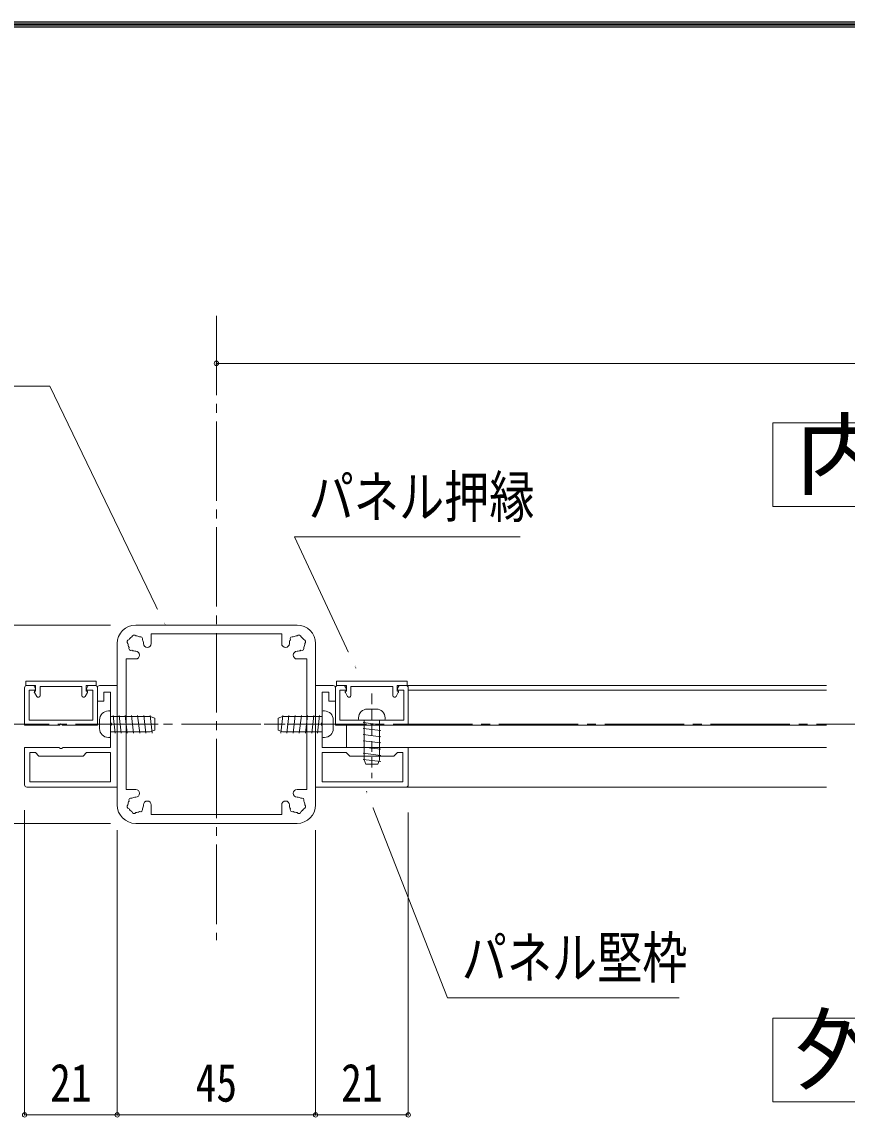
# Model space of a CAD drawing. Units: millimetres at full size; details may follow other scales. Extents: x -1603 to 1599, y -1129 to 1133.
# Drawn here: x -207.7 to 166.6, y 636.3 to 1133.2 of the extents above; entities that cross this region are included whole.
import ezdxf
from ezdxf.enums import TextEntityAlignment as Align

# ---------------------------------------------------------------- set-up
doc = ezdxf.new("R2010")
doc.units = ezdxf.units.MM
doc.header["$LTSCALE"] = 4
doc.header["$PDMODE"] = 32
doc.header["$PDSIZE"] = 2
doc.linetypes.add('CHAIN2', pattern=[12, 9, -1, 1, -1])
doc.linetypes.add('DASHED1', pattern=[1.8, 1.2, -0.6])
for name, color, linetype, lineweight in [('0-0_0', 7, 'Continuous', 18), ('0-1_1手摺寸法', 3, 'Continuous', 18), ('0-5_3中心線', 2, 'CHAIN2', 18), ('0-6_41ｱﾙﾐ', 6, 'Continuous', 18), ('0-8_51破線ｱﾙﾐ', 3, 'DASHED1', 18), ('0-9_6ﾊｯﾁﾝｸﾞ', 4, 'Continuous', 9), ('0-B_CYAN', 4, 'Continuous', 9), ('0-F_P4-12', 7, 'Continuous', 18), ('1-0_WAKU', 7, 'Continuous', 18)]:
    doc.layers.add(name, color=color, linetype=linetype, lineweight=lineweight)
doc.styles.add('ＭＳ ゴシック', font='')
doc.styles.get('ＭＳ ゴシック').set_extended_font_data('MS Gothic')

msp = doc.modelspace()

# ---------------------------------------------------------------- linework, layer by layer
at = {"layer": '0-0_0'}
for points in [[(-142.722, 859.553), (-195.032, 967.99), (-301.066, 967.99)], [(-56.249, 840.053), (-84.093, 899.552), (18.365, 899.552)], [(-51.317, 784.173), (-14.68, 690.464), (90.488, 690.464)]]:
    msp.add_lwpolyline(points, dxfattribs=at)
at = {"layer": '0-1_1手摺寸法'}
for p, q in [((-119.441, 976.821), (-119.441, 978.287)), ((480.559, 978.287), (-119.441, 978.287)), ((-114.841, 978.287), (475.959, 978.287)), ((-167.541, 859.553), (-309.771, 859.553)), ((-167.541, 859.553), (-271.969, 859.553)), ((-206.441, 775.553), (-206.441, 637.296)), ((-32.441, 774.553), (-32.441, 637.296)), ((-167.541, 769.553), (-309.771, 769.553)), ((-167.541, 769.553), (-271.969, 769.553)), ((-164.441, 766.453), (-164.441, 637.296)), ((-164.441, 766.453), (-164.441, 637.296)), ((-74.441, 766.453), (-74.441, 637.296)), ((-74.441, 766.453), (-74.441, 637.296)), ((-206.441, 637.296), (-164.441, 637.296)), ((-169.041, 637.296), (-201.841, 637.296)), ((-164.441, 637.296), (-74.441, 637.296)), ((-79.041, 637.296), (-159.841, 637.296)), ((-32.441, 637.296), (-74.441, 637.296)), ((-69.841, 637.296), (-37.041, 637.296))]:
    msp.add_line(p, q, dxfattribs=at)
for p in [(-119.441, 978.287), (-206.441, 637.296), (-164.441, 637.296), (-74.441, 637.296), (-32.441, 637.296)]:
    msp.add_point(p, dxfattribs=at)
at = {"layer": '0-5_3中心線'}
for p, q in [((-119.441, 999.904), (-119.441, 716.562)), ((-231.317, 814.553), (561.173, 814.553))]:
    msp.add_line(p, q, dxfattribs=at)
at = {"layer": '0-6_41ｱﾙﾐ'}
for p, q in [((-82.841, 859.553), (-156.041, 859.553)), ((-156.041, 859.553), (-82.841, 859.553)), ((-89.841, 855.553), (-149.041, 855.553)), ((-149.041, 855.553), (-149.041, 851.153)), ((-149.041, 855.553), (-89.841, 855.553)), ((-149.041, 855.553), (-149.041, 851.153)), ((-89.841, 855.553), (-89.841, 851.153)), ((-89.841, 855.553), (-89.841, 851.153)), ((-164.441, 851.153), (-164.441, 777.953)), ((-164.441, 851.153), (-164.441, 777.953)), ((-74.441, 851.153), (-74.441, 777.953)), ((-74.441, 851.153), (-74.441, 777.953)), ((-160.441, 844.153), (-160.441, 784.953)), ((-156.041, 844.153), (-160.441, 844.153)), ((-156.041, 844.153), (-160.441, 844.153)), ((-160.441, 844.153), (-160.441, 784.953)), ((-82.841, 844.153), (-78.441, 844.153)), ((-82.841, 844.153), (-78.441, 844.153)), ((-78.441, 844.153), (-78.441, 784.953)), ((-78.441, 844.153), (-78.441, 784.953)), ((-206.441, 814.053), (-206.441, 831.053)), ((-205.941, 834.053), (-205.941, 832.053)), ((-205.941, 832.053), (-201.441, 832.053)), ((-205.441, 832.053), (-202.303, 832.053)), ((-204.441, 830.053), (-201.841, 830.053)), ((-204.441, 816.453), (-204.441, 830.053)), ((-201.486, 830.637), (-202.303, 832.053)), ((-201.441, 832.053), (-201.441, 829.553)), ((-199.441, 831.653), (-199.441, 827.648)), ((-178.441, 832.053), (-178.441, 829.553)), ((-178.396, 830.637), (-177.578, 832.053)), ((-175.441, 830.053), (-178.041, 830.053)), ((-174.441, 832.053), (-177.578, 832.053)), ((-175.441, 816.453), (-175.441, 830.053)), ((-173.441, 814.053), (-173.441, 831.053)), ((-173.441, 831.053), (-173.441, 825.053)), ((-172.441, 832.053), (-164.441, 832.053)), ((-164.441, 832.053), (-164.441, 786.053)), ((-74.441, 832.053), (-74.441, 786.053)), ((-66.441, 832.053), (-74.441, 832.053)), ((-65.441, 814.053), (-65.441, 831.053)), ((-65.441, 831.053), (-65.441, 825.053)), ((-64.441, 832.053), (-61.303, 832.053)), ((-63.441, 830.053), (-60.841, 830.053)), ((-63.441, 816.453), (-63.441, 830.053)), ((-60.486, 830.637), (-61.303, 832.053)), ((-60.441, 832.053), (-60.441, 829.553)), ((-39.441, 831.653), (-39.441, 827.648)), ((-37.441, 832.053), (-37.441, 829.553)), ((-32.941, 832.053), (-37.441, 832.053)), ((-37.396, 830.637), (-36.578, 832.053)), ((-34.441, 830.053), (-37.041, 830.053)), ((-33.441, 832.053), (-36.578, 832.053)), ((-34.441, 816.453), (-34.441, 830.053)), ((-32.941, 834.053), (-32.941, 832.053)), ((-32.941, 832.053), (157.238, 832.053)), ((-32.441, 814.053), (-32.441, 831.053)), ((-32.441, 830.053), (157.238, 830.053)), ((-201.951, 828.9), (-200.944, 827.156)), ((-201.641, 829.553), (-201.441, 829.553)), ((-177.931, 828.9), (-178.938, 827.156)), ((-178.241, 829.553), (-178.441, 829.553)), ((-173.441, 825.053), (-170.441, 825.053)), ((-170.441, 829.053), (-167.441, 829.053)), ((-170.441, 825.053), (-170.441, 829.053)), ((-167.441, 829.053), (-167.441, 815.592)), ((-71.441, 829.053), (-71.441, 815.592)), ((-68.441, 829.053), (-71.441, 829.053)), ((-68.441, 825.053), (-68.441, 829.053)), ((-65.441, 825.053), (-68.441, 825.053)), ((-60.951, 828.9), (-59.944, 827.156)), ((-60.641, 829.553), (-60.441, 829.553)), ((-36.931, 828.9), (-37.938, 827.156)), ((-37.241, 829.553), (-37.441, 829.553)), ((-204.441, 816.453), (-175.441, 816.453)), ((-166.956, 814.753), (-167.441, 815.592)), ((-71.926, 814.753), (-71.441, 815.592)), ((-34.441, 816.453), (-63.441, 816.453)), ((-206.441, 814.053), (-190.541, 814.053)), ((-190.541, 814.053), (-190.279, 814.467)), ((-190.541, 814.053), (-190.279, 814.467)), ((-189.341, 814.053), (-189.603, 814.467)), ((-189.341, 814.053), (-189.603, 814.467)), ((-189.341, 814.053), (-173.441, 814.053)), ((-166.956, 814.353), (-167.441, 813.514)), ((-167.441, 813.514), (-167.441, 804.053)), ((-71.926, 814.353), (-71.441, 813.514)), ((-71.441, 813.514), (-71.441, 804.053)), ((-49.541, 814.053), (-65.441, 814.053)), ((-49.541, 814.053), (-49.279, 814.467)), ((-49.541, 814.053), (-49.279, 814.467)), ((-48.341, 814.053), (-48.603, 814.467)), ((-48.341, 814.053), (-48.603, 814.467)), ((-32.441, 814.053), (-48.341, 814.053)), ((-206.441, 804.053), (-190.98, 804.053)), ((-206.441, 787.053), (-206.441, 804.053)), ((-201.541, 801.653), (-204.041, 801.653)), ((-204.041, 788.453), (-204.041, 801.653)), ((-199.941, 800.053), (-201.541, 801.653)), ((-179.941, 800.053), (-199.941, 800.053)), ((-190.141, 803.568), (-190.98, 804.053)), ((-189.741, 803.568), (-188.902, 804.053)), ((-188.902, 804.053), (-167.441, 804.053)), ((-179.941, 800.053), (-178.341, 801.653)), ((-178.341, 801.653), (-167.441, 801.653)), ((-167.441, 801.653), (-167.441, 788.453)), ((-49.98, 804.053), (-71.441, 804.053)), ((-60.541, 801.653), (-71.441, 801.653)), ((-71.441, 801.653), (-71.441, 788.453)), ((-58.941, 800.053), (-60.541, 801.653)), ((-58.941, 800.053), (-38.941, 800.053)), ((-49.141, 803.568), (-49.98, 804.053)), ((-48.741, 803.568), (-47.902, 804.053)), ((-32.441, 804.053), (-47.902, 804.053)), ((-38.941, 800.053), (-37.341, 801.653)), ((-37.341, 801.653), (-34.841, 801.653)), ((-34.841, 788.453), (-34.841, 801.653)), ((-32.441, 787.053), (-32.441, 804.053)), ((-164.441, 786.053), (-205.441, 786.053)), ((-167.441, 788.453), (-204.041, 788.453)), ((-74.441, 786.053), (-33.441, 786.053)), ((-71.441, 788.453), (-34.841, 788.453)), ((-33.441, 786.053), (157.238, 786.053)), ((-156.041, 784.953), (-160.441, 784.953)), ((-156.041, 784.953), (-160.441, 784.953)), ((-82.841, 784.953), (-78.441, 784.953)), ((-82.841, 784.953), (-78.441, 784.953)), ((-149.041, 773.553), (-149.041, 777.953)), ((-89.841, 773.553), (-89.841, 777.953)), ((-82.841, 769.553), (-156.041, 769.553)), ((-156.041, 769.553), (-82.841, 769.553))]:
    msp.add_line(p, q, dxfattribs=at)
for points in [[(-205.941, 834.053), (-173.941, 834.053), (-173.941, 832.053)], [(-199.441, 831.653), (-180.441, 831.653), (-180.441, 827.648)], [(-178.441, 832.053), (-173.941, 832.053), (-178.441, 832.053)], [(-32.941, 834.053), (-64.941, 834.053), (-64.941, 832.053)], [(-60.441, 832.053), (-64.941, 832.053), (-60.441, 832.053)], [(-39.441, 831.653), (-58.441, 831.653), (-58.441, 827.648)], [(-89.841, 773.553), (-149.041, 773.553), (-149.041, 777.953)], [(-149.041, 773.553), (-89.841, 773.553), (-89.841, 777.953)]]:
    msp.add_lwpolyline(points, dxfattribs=at)
for centre, radius, start, end in [((-156.041, 851.153), 8.4, 90, 180), ((-156.041, 851.153), 8.4, 90, 180), ((-156.817, 854.051), 1, 105, 172.976), ((-156.817, 854.051), 1, 105, 172.976), ((-156.817, 854.051), 1, 37.024, 105), ((-156.817, 854.051), 1, 37.024, 105), ((-82.064, 854.051), 1, 75, 142.976), ((-82.064, 854.051), 1, 75, 142.976), ((-82.841, 851.153), 8.4, 0, 90), ((-82.841, 851.153), 8.4, 0, 90), ((-82.064, 854.051), 1, 7.024, 75), ((-82.064, 854.051), 1, 7.024, 75), ((-158.939, 851.93), 1, 165, 232.976), ((-158.939, 851.93), 1, 165, 232.976), ((-158.939, 851.93), 1, 97.024, 165), ((-158.939, 851.93), 1, 97.024, 165), ((-156.041, 851.153), 3.5, 180.359, 195), ((-156.041, 851.153), 3.5, 180.359, 195), ((-156.041, 851.153), 3.5, 195, 209.641), ((-156.041, 851.153), 3.5, 195, 209.641), ((-156.041, 851.153), 3.5, 135, 149.641), ((-156.041, 851.153), 3.5, 135, 149.641), ((-156.041, 851.153), 3.5, 120.359, 135), ((-156.041, 851.153), 3.5, 120.359, 135), ((-156.041, 851.153), 3.5, 75, 89.641), ((-156.041, 851.153), 3.5, 75, 89.641), ((-156.041, 851.153), 3.5, 60.359, 75), ((-156.041, 851.153), 3.5, 60.359, 75), ((-153.92, 853.274), 1, 45, 112.976), ((-153.92, 853.274), 1, 45, 112.976), ((-153.92, 853.274), 1, 337.024, 45), ((-153.92, 853.274), 1, 337.024, 45), ((-156.041, 851.153), 3.5, 15, 29.641), ((-156.041, 851.153), 3.5, 15, 29.641), ((-156.041, 851.153), 3.5, 0.359, 15), ((-156.041, 851.153), 3.5, 0.359, 15), ((-150.791, 851.153), 1.75, 180, 0), ((-150.791, 851.153), 1.75, 180, 0), ((-88.091, 851.153), 1.75, 180, 0), ((-88.091, 851.153), 1.75, 180, 0), ((-82.841, 851.153), 3.5, 165, 179.641), ((-82.841, 851.153), 3.5, 165, 179.641), ((-82.841, 851.153), 3.5, 150.359, 165), ((-82.841, 851.153), 3.5, 150.359, 165), ((-84.962, 853.274), 1, 135, 202.976), ((-84.962, 853.274), 1, 135, 202.976), ((-84.962, 853.274), 1, 67.024, 135), ((-84.962, 853.274), 1, 67.024, 135), ((-82.841, 851.153), 3.5, 105, 119.641), ((-82.841, 851.153), 3.5, 105, 119.641), ((-82.841, 851.153), 3.5, 90.359, 105), ((-82.841, 851.153), 3.5, 90.359, 105), ((-82.841, 851.153), 3.5, 45, 59.641), ((-82.841, 851.153), 3.5, 45, 59.641), ((-82.841, 851.153), 3.5, 30.359, 45), ((-82.841, 851.153), 3.5, 30.359, 45), ((-79.943, 851.93), 1, 15, 82.976), ((-79.943, 851.93), 1, 15, 82.976), ((-82.841, 851.153), 3.5, 330.359, 345), ((-82.841, 851.153), 3.5, 330.359, 345), ((-82.841, 851.153), 3.5, 345, 359.641), ((-82.841, 851.153), 3.5, 345, 359.641), ((-79.943, 851.93), 1, 307.024, 15), ((-79.943, 851.93), 1, 307.024, 15), ((-158.162, 849.032), 1, 157.024, 225), ((-158.162, 849.032), 1, 157.024, 225), ((-158.162, 849.032), 1, 225, 292.976), ((-158.162, 849.032), 1, 225, 292.976), ((-156.041, 851.153), 3.5, 240.359, 255), ((-156.041, 851.153), 3.5, 240.359, 255), ((-156.041, 851.153), 3.5, 255, 270), ((-156.041, 851.153), 3.5, 255, 270), ((-156.041, 845.903), 1.75, 270, 90), ((-156.041, 845.903), 1.75, 270, 90), ((-82.841, 845.903), 1.75, 90, 270), ((-82.841, 845.903), 1.75, 90, 270), ((-82.841, 851.153), 3.5, 270, 285), ((-82.841, 851.153), 3.5, 270, 285), ((-82.841, 851.153), 3.5, 285, 299.641), ((-82.841, 851.153), 3.5, 285, 299.641), ((-80.72, 849.032), 1, 247.024, 315), ((-80.72, 849.032), 1, 247.024, 315), ((-80.72, 849.032), 1, 315, 22.976), ((-80.72, 849.032), 1, 315, 22.976), ((-205.441, 831.053), 1, 90, 180), ((-201.841, 830.453), 0.4, 270, 32.57), ((-178.041, 830.453), 0.4, 147.43, 270), ((-174.441, 831.053), 1, 0, 90), ((-172.441, 831.053), 1, 90, 180), ((-66.441, 831.053), 1, 0, 90), ((-64.441, 831.053), 1, 90, 180), ((-60.841, 830.453), 0.4, 270, 32.57), ((-37.041, 830.453), 0.4, 147.43, 270), ((-33.441, 831.053), 1, 0, 90), ((-201.641, 829.153), 0.4, 90, 219.207), ((-200.244, 827.561), 0.808, 209.925, 6.157), ((-179.637, 827.561), 0.808, 173.843, 330.075), ((-178.241, 829.153), 0.4, 320.793, 90), ((-60.641, 829.153), 0.4, 90, 219.207), ((-59.244, 827.561), 0.808, 209.925, 6.157), ((-38.637, 827.561), 0.808, 173.843, 330.075), ((-37.241, 829.153), 0.4, 320.793, 90), ((-189.941, 814.253), 0.4, 32.334, 147.666), ((-189.941, 814.253), 0.4, 32.334, 147.666), ((-167.303, 814.553), 0.4, 330, 30), ((-71.579, 814.553), 0.4, 150, 210), ((-48.941, 814.253), 0.4, 32.334, 147.666), ((-48.941, 814.253), 0.4, 32.334, 147.666), ((-189.941, 803.915), 0.4, 240, 300), ((-48.941, 803.915), 0.4, 240, 300), ((-205.441, 787.053), 1, 180, 270), ((-33.441, 787.053), 1, 270, 0), ((-158.162, 780.074), 1, 135, 202.976), ((-158.162, 780.074), 1, 135, 202.976), ((-158.162, 780.074), 1, 67.024, 135), ((-158.162, 780.074), 1, 67.024, 135), ((-156.041, 777.953), 3.5, 105, 119.641), ((-156.041, 777.953), 3.5, 105, 119.641), ((-156.041, 777.953), 3.5, 90, 105), ((-156.041, 777.953), 3.5, 90, 105), ((-156.041, 783.203), 1.75, 270, 90), ((-156.041, 783.203), 1.75, 270, 90), ((-82.841, 783.203), 1.75, 90, 270), ((-82.841, 783.203), 1.75, 90, 270), ((-82.841, 777.953), 3.5, 75, 90), ((-82.841, 777.953), 3.5, 75, 90), ((-82.841, 777.953), 3.5, 60.359, 75), ((-82.841, 777.953), 3.5, 60.359, 75), ((-80.72, 780.074), 1, 45, 112.976), ((-80.72, 780.074), 1, 45, 112.976), ((-80.72, 780.074), 1, 337.024, 45), ((-80.72, 780.074), 1, 337.024, 45), ((-156.041, 777.953), 8.4, 180, 270), ((-156.041, 777.953), 8.4, 180, 270), ((-158.939, 777.176), 1, 127.024, 195), ((-158.939, 777.176), 1, 127.024, 195), ((-158.939, 777.176), 1, 195, 262.976), ((-158.939, 777.176), 1, 195, 262.976), ((-156.041, 777.953), 3.5, 165, 179.641), ((-156.041, 777.953), 3.5, 165, 179.641), ((-156.041, 777.953), 3.5, 150.359, 165), ((-156.041, 777.953), 3.5, 150.359, 165), ((-156.041, 777.953), 3.5, 210.359, 225), ((-156.041, 777.953), 3.5, 210.359, 225), ((-156.041, 777.953), 3.5, 225, 239.641), ((-156.041, 777.953), 3.5, 225, 239.641), ((-153.92, 775.832), 1, 315, 22.976), ((-153.92, 775.832), 1, 315, 22.976), ((-156.041, 777.953), 3.5, 330.359, 345), ((-156.041, 777.953), 3.5, 330.359, 345), ((-156.041, 777.953), 3.5, 345, 359.641), ((-156.041, 777.953), 3.5, 345, 359.641), ((-150.791, 777.953), 1.75, 0, 180), ((-150.791, 777.953), 1.75, 0, 180), ((-88.091, 777.953), 1.75, 0, 180), ((-88.091, 777.953), 1.75, 0, 180), ((-82.841, 777.953), 3.5, 180.359, 195), ((-82.841, 777.953), 3.5, 180.359, 195), ((-82.841, 777.953), 3.5, 195, 209.641), ((-82.841, 777.953), 3.5, 195, 209.641), ((-84.962, 775.832), 1, 157.024, 225), ((-84.962, 775.832), 1, 157.024, 225), ((-82.841, 777.953), 8.4, 270, 0), ((-82.841, 777.953), 8.4, 270, 0), ((-82.841, 777.953), 3.5, 300.359, 315), ((-82.841, 777.953), 3.5, 300.359, 315), ((-82.841, 777.953), 3.5, 315, 329.641), ((-82.841, 777.953), 3.5, 315, 329.641), ((-79.943, 777.176), 1, 277.024, 345), ((-79.943, 777.176), 1, 277.024, 345), ((-82.841, 777.953), 3.5, 15, 29.641), ((-82.841, 777.953), 3.5, 15, 29.641), ((-82.841, 777.953), 3.5, 0.359, 15), ((-82.841, 777.953), 3.5, 0.359, 15), ((-79.943, 777.176), 1, 345, 52.976), ((-79.943, 777.176), 1, 345, 52.976), ((-156.817, 775.055), 1, 187.024, 255), ((-156.817, 775.055), 1, 187.024, 255), ((-156.817, 775.055), 1, 255, 322.976), ((-156.817, 775.055), 1, 255, 322.976), ((-156.041, 777.953), 3.5, 270.359, 285), ((-156.041, 777.953), 3.5, 270.359, 285), ((-156.041, 777.953), 3.5, 285, 299.641), ((-156.041, 777.953), 3.5, 285, 299.641), ((-153.92, 775.832), 1, 247.024, 315), ((-153.92, 775.832), 1, 247.024, 315), ((-84.962, 775.832), 1, 225, 292.976), ((-84.962, 775.832), 1, 225, 292.976), ((-82.841, 777.953), 3.5, 240.359, 255), ((-82.841, 777.953), 3.5, 240.359, 255), ((-82.841, 777.953), 3.5, 255, 269.641), ((-82.841, 777.953), 3.5, 255, 269.641), ((-82.064, 775.055), 1, 217.024, 285), ((-82.064, 775.055), 1, 217.024, 285), ((-82.064, 775.055), 1, 285, 352.976), ((-82.064, 775.055), 1, 285, 352.976)]:
    msp.add_arc(centre, radius, start, end, dxfattribs=at)
at = {"layer": '0-8_51破線ｱﾙﾐ'}
for p, q in [((-48.941, 828.438), (-48.941, 790.131)), ((-179.426, 814.553), (-141.119, 814.553)), ((-59.456, 814.553), (-97.763, 814.553))]:
    msp.add_line(p, q, dxfattribs=at)
at = {"layer": '0-9_6ﾊｯﾁﾝｸﾞ'}
for p, q in [((-168.441, 820.553), (-167.841, 820.553)), ((-167.441, 808.953), (-167.441, 820.153)), ((-71.441, 808.953), (-71.441, 820.153)), ((-70.441, 820.553), (-71.041, 820.553)), ((-46.941, 821.453), (-50.941, 821.453)), ((-172.441, 812.553), (-172.441, 816.553)), ((-167.441, 818.053), (-149.441, 818.053)), ((-165.315, 810.553), (-166.254, 818.553)), ((-165.315, 810.553), (-166.254, 818.553)), ((-162.681, 810.553), (-163.619, 818.553)), ((-162.681, 810.553), (-163.619, 818.553)), ((-159.862, 810.553), (-160.8, 818.553)), ((-159.862, 810.553), (-160.8, 818.553)), ((-157.042, 810.553), (-157.981, 818.553)), ((-157.042, 810.553), (-157.981, 818.553)), ((-154.223, 810.553), (-155.162, 818.553)), ((-154.223, 810.553), (-155.162, 818.553)), ((-151.404, 810.553), (-152.342, 818.553)), ((-151.404, 810.553), (-152.342, 818.553)), ((-148.585, 810.553), (-149.523, 818.553)), ((-148.585, 810.553), (-149.523, 818.553)), ((-149.441, 818.053), (-147.441, 817.225)), ((-147.441, 811.882), (-147.441, 817.225)), ((-89.441, 818.053), (-91.441, 817.225)), ((-91.441, 811.882), (-91.441, 817.225)), ((-90.297, 810.553), (-89.358, 818.553)), ((-90.297, 810.553), (-89.358, 818.553)), ((-71.441, 818.053), (-89.441, 818.053)), ((-87.478, 810.553), (-86.539, 818.553)), ((-87.478, 810.553), (-86.539, 818.553)), ((-84.658, 810.553), (-83.72, 818.553)), ((-84.658, 810.553), (-83.72, 818.553)), ((-81.839, 810.553), (-80.901, 818.553)), ((-81.839, 810.553), (-80.901, 818.553)), ((-79.02, 810.553), (-78.082, 818.553)), ((-79.02, 810.553), (-78.082, 818.553)), ((-76.201, 810.553), (-75.262, 818.553)), ((-76.201, 810.553), (-75.262, 818.553)), ((-73.566, 810.553), (-72.628, 818.553)), ((-73.566, 810.553), (-72.628, 818.553)), ((-66.441, 812.553), (-66.441, 816.553)), ((-54.941, 817.453), (-54.941, 816.853)), ((-43.341, 816.453), (-54.541, 816.453)), ((-44.941, 814.328), (-52.941, 815.266)), ((-44.941, 814.328), (-52.941, 815.266)), ((-52.441, 816.453), (-52.441, 798.453)), ((-45.441, 816.453), (-45.441, 798.453)), ((-42.941, 817.453), (-42.941, 816.853)), ((-167.441, 811.053), (-149.441, 811.053)), ((-149.441, 811.053), (-147.441, 811.882)), ((-89.441, 811.053), (-91.441, 811.882)), ((-71.441, 811.053), (-89.441, 811.053)), ((-44.941, 811.693), (-52.941, 812.632)), ((-44.941, 811.693), (-52.941, 812.632)), ((-168.441, 808.553), (-167.841, 808.553)), ((-70.441, 808.553), (-71.041, 808.553)), ((-44.941, 808.874), (-52.941, 809.812)), ((-44.941, 808.874), (-52.941, 809.812)), ((-44.941, 806.055), (-52.941, 806.993)), ((-44.941, 806.055), (-52.941, 806.993)), ((-44.941, 803.236), (-52.941, 804.174)), ((-44.941, 803.236), (-52.941, 804.174)), ((-44.941, 800.416), (-52.941, 801.355)), ((-44.941, 800.416), (-52.941, 801.355)), ((-44.941, 797.597), (-52.941, 798.536)), ((-44.941, 797.597), (-52.941, 798.536)), ((-52.441, 798.453), (-51.612, 796.453)), ((-46.269, 796.453), (-51.612, 796.453)), ((-45.441, 798.453), (-46.269, 796.453))]:
    msp.add_line(p, q, dxfattribs=at)
for centre, radius, start, end in [((-168.441, 816.553), 4, 90, 180), ((-167.841, 820.153), 0.4, 0, 90), ((-71.041, 820.153), 0.4, 90, 180), ((-70.441, 816.553), 4, 0, 90), ((-50.941, 817.453), 4, 90, 180), ((-46.941, 817.453), 4, 0, 90), ((-54.541, 816.853), 0.4, 180, 270), ((-43.341, 816.853), 0.4, 270, 0), ((-168.441, 812.553), 4, 180, 270), ((-70.441, 812.553), 4, 270, 0), ((-167.841, 808.953), 0.4, 270, 0), ((-71.041, 808.953), 0.4, 180, 270)]:
    msp.add_arc(centre, radius, start, end, dxfattribs=at)
at = {"layer": '0-B_CYAN'}
msp.add_line((-60.441, 804.053), (157.238, 804.053), dxfattribs=at)
msp.add_lwpolyline([(157.238, 814.053), (-60.441, 814.053), (-60.441, 804.053)], dxfattribs=at)
at = {"layer": '0-F_P4-12'}
msp.add_line((132.896, 681.234), (132.896, 643.223), dxfattribs=at)
msp.add_lwpolyline([(132.896, 913.288), (228.222, 913.288), (228.222, 951.299), (132.896, 951.299)], close=True, dxfattribs=at)
msp.add_lwpolyline([(132.896, 643.224), (228.222, 643.224), (228.222, 681.234), (132.896, 681.234)], dxfattribs=at)
at = {"layer": '1-0_WAKU'}
for p, q in [((1599.2, 1133.2), (-1603.2, 1133.2)), ((1598.6, 1132.6), (-1602.6, 1132.6)), ((1598, 1132), (-1602, 1132)), ((1597.4, 1131.4), (-1601.4, 1131.4)), ((1596.8, 1130.8), (-1600.8, 1130.8))]:
    msp.add_line(p, q, dxfattribs=at)

# ---------------------------------------------------------------- texts
at = {"layer": '0-0_0', "style": 'ＭＳ ゴシック', "width": 0.8}
for s, p in [('パネル押縁', (-77.588, 902.695)), ('パネル堅枠', (-8.175, 693.607))]:
    msp.add_text(s, height=18.77, dxfattribs=at).set_placement(p, align=Align.BOTTOM_LEFT)
at = {"layer": '0-1_1手摺寸法', "color": 7, "style": 'ＭＳ ゴシック', "width": 0.8}
for s, p in [('21', (-194.862, 638.115)), ('45', (-128.862, 638.115)), ('21', (-62.862, 638.115))]:
    msp.add_text(s, height=17.27, dxfattribs=at).set_placement(p, align=Align.BOTTOM_LEFT)
at = {"layer": '0-F_P4-12', "style": 'ＭＳ ゴシック', "width": 1.1}
for s, p in [('内部', (142.956, 912.825)), ('外部', (142.956, 642.76))]:
    msp.add_text(s, height=30.03, dxfattribs=at).set_placement(p, align=Align.BOTTOM_LEFT)

# ---------------------------------------------------------------- next in the draw order: wipeouts: each hides what was drawn before it
for points in [[(-147.396, 866.046), (-144.894, 867.252), (-142.722, 859.553), (-142.722, 859.553)], [(-60.846, 846.6), (-58.33, 847.778), (-56.249, 840.053), (-56.249, 840.053)], [(-47.154, 777.341), (-49.742, 776.329), (-51.317, 784.173), (-51.317, 784.173)]]:
    msp.add_wipeout(points)

doc.saveas('drawing.dxf')
